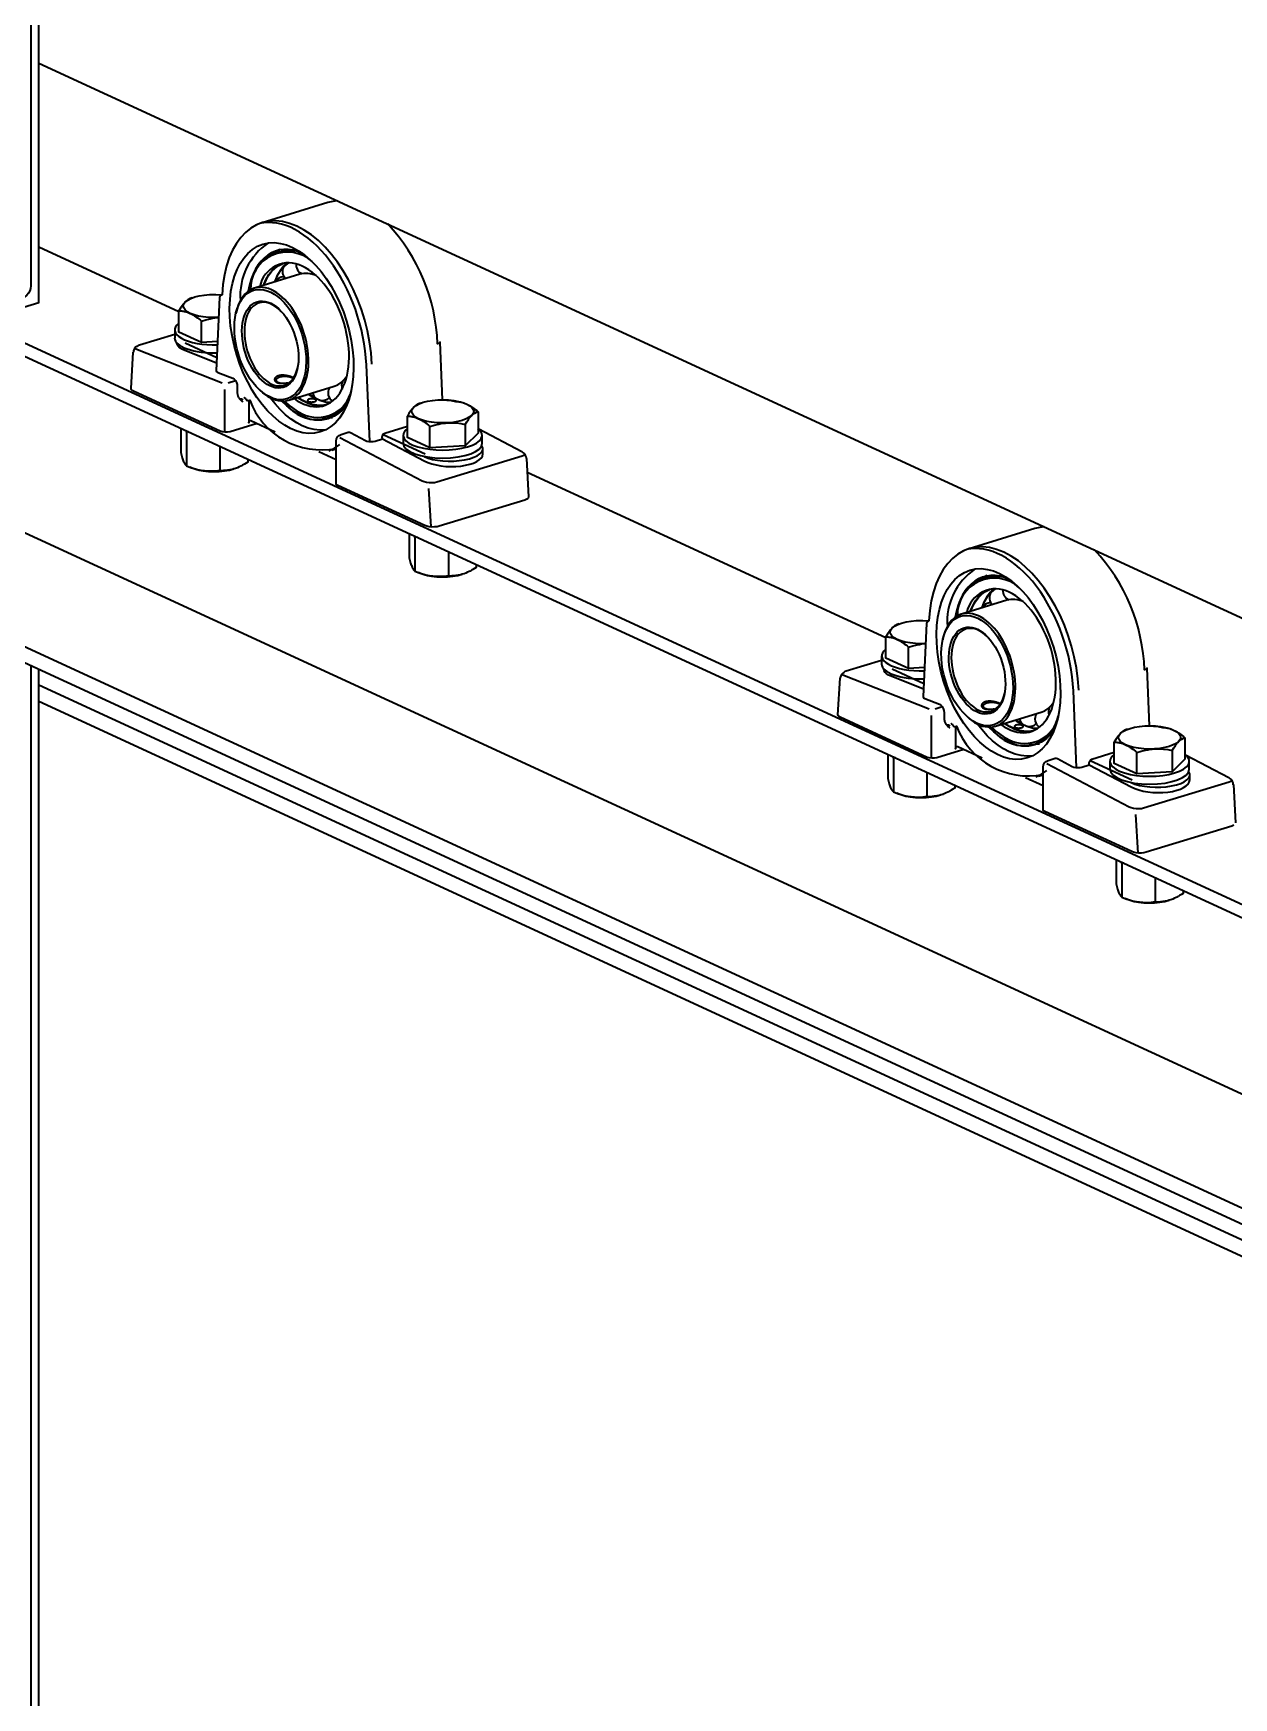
# Model space of a CAD drawing. Header units: millimetres. Extents: x -8400 to 8400, y -5940 to 5940.
# Drawn here: x 4965.5 to 5258.6, y 2470 to 2876.5 of the extents above; entities that cross this region are included whole.
import ezdxf

# ---------------------------------------------------------------- set-up
doc = ezdxf.new("R2010")
doc.units = ezdxf.units.MM
doc.layers.add('粗实线层', color=7, linetype='Continuous', lineweight=35)

msp = doc.modelspace()

# ---------------------------------------------------------------- linework, layer by layer
at = {"layer": '粗实线层', "linetype": 'Continuous', "lineweight": 35}
for points in [[(5429.862, 2583.777), (5429.862, 2585.675), (3411.605, 3516.682), (3427.906, 3521.663)], [(3411.605, 3516.682), (3411.605, 3514.785), (3411.713, 3514.052), (3412.025, 3513.466), (3412.506, 3513.091), (5429.848, 2582.505)], [(3415.693, 3444.608), (3413.26, 3443.409), (3412.732, 3443.055), (3412.27, 3442.552), (3411.911, 3441.941), (3411.683, 3441.27), (3411.605, 3440.592), (3411.605, 3438.695), (5429.862, 2507.687), (5429.862, 2509.585)], [(3412.133, 3442.351), (5430.389, 2511.343)], [(4964.906, 3190.088), (4964.906, 2814.844), (4964.839, 2814.218), (4964.644, 2813.594), (4964.333, 2813.014), (4963.927, 2812.518), (4963.455, 2812.14), (4962.948, 2811.906), (4951.854, 2808.516), (4951.854, 2806.177), (4966.864, 2810.763), (4966.864, 3189.184)], [(4451.743, 2990.615), (5424.763, 2541.767)], [(4966.859, 2869.255), (5426.971, 2657.009)], [(5037.479, 2835.157), (5021.425, 2830.252)], [(5039.862, 2835.58), (5038.653, 2835.439), (5037.481, 2835.157)], [(5001.069, 2808.496), (4966.853, 2824.28)], [(5025.763, 2823.678), (5023.761, 2822.561)], [(5030.633, 2817.668), (5019.528, 2814.275)], [(5021.715, 2814.943), (5022.302, 2816.335), (5023.011, 2817.564), (5023.833, 2818.617), (5024.759, 2819.479), (5025.776, 2820.141)], [(5021.815, 2814.973), (5022.353, 2816.237), (5022.993, 2817.365), (5023.727, 2818.347), (5024.55, 2819.172), (5025.452, 2819.831), (5026.423, 2820.319)], [(5027.81, 2820.463), (5026.781, 2819.612), (5025.866, 2818.535), (5025.081, 2817.25), (5024.436, 2815.774)], [(5026.653, 2819.648), (5025.774, 2818.485), (5025.032, 2817.18), (5024.494, 2815.932)], [(5034.596, 2817.342), (5033.568, 2817.694), (5032.556, 2817.866), (5031.573, 2817.857), (5030.632, 2817.668)], [(5003.832, 2811.711), (5003.434, 2811.525), (5003.24, 2811.405), (5003.044, 2811.265), (5002.847, 2811.103), (5002.648, 2810.919), (5002.598, 2810.869), (5002.549, 2810.818), (5002.524, 2810.792), (5002.499, 2810.766), (5002.474, 2810.739), (5002.45, 2810.712), (5002.351, 2810.601), (5002.252, 2810.485), (5002.056, 2810.238), (5001.861, 2809.974), (5001.474, 2809.394), (5001.091, 2808.758)], [(5010.928, 2807.099), (5009.611, 2807.063), (5008.298, 2807.114), (5007.028, 2807.25), (5005.841, 2807.466), (5004.771, 2807.756), (5003.851, 2808.112), (5003.111, 2808.522), (5002.571, 2808.974), (5002.248, 2809.455), (5002.153, 2809.949), (5002.287, 2810.442), (5002.648, 2810.919), (5003.224, 2811.365), (5003.997, 2811.766), (5004.944, 2812.111), (5006.037, 2812.39), (5007.242, 2812.592), (5008.522, 2812.713), (5010.079, 2812.746), (5011.622, 2812.659)], [(5004.328, 2811.901), (5003.831, 2811.711)], [(5010.999, 2812.093), (5010.215, 2794.066), (5010.309, 2793.869), (5010.596, 2793.7), (5014.215, 2792.27), (5014.554, 2792.055), (5014.863, 2791.699), (5015.11, 2791.238), (5015.27, 2790.721), (5015.324, 2790.2), (5015.324, 2788.815), (5015.327, 2788.714), (5015.333, 2788.616), (5015.342, 2788.52), (5015.356, 2788.425), (5015.372, 2788.332), (5015.393, 2788.242), (5015.404, 2788.197), (5015.416, 2788.152), (5015.429, 2788.108), (5015.443, 2788.065), (5015.505, 2787.897), (5015.576, 2787.738), (5015.658, 2787.589), (5015.746, 2787.447), (5015.794, 2787.379), (5015.842, 2787.312), (5015.893, 2787.247), (5015.945, 2787.184), (5016.052, 2787.062), (5016.163, 2786.946), (5016.277, 2786.833), (5016.394, 2786.724), (5016.452, 2786.671), (5016.511, 2786.618), (5016.541, 2786.591), (5016.57, 2786.564), (5016.585, 2786.551), (5016.6, 2786.538), (5016.615, 2786.525), (5016.63, 2786.512)], [(5011.62, 2812.606), (5011.169, 2812.384), (5010.999, 2812.093)], [(5025.825, 2808.858), (5024.78, 2809.721), (5023.708, 2810.344)], [(5006.611, 2800.99), (5001.091, 2803.536), (5001.091, 2808.758), (5001.43, 2808.738), (5001.771, 2808.704), (5001.857, 2808.693), (5001.943, 2808.681), (5002.03, 2808.668), (5002.115, 2808.654), (5002.288, 2808.622), (5002.461, 2808.585), (5002.807, 2808.498), (5003.154, 2808.391), (5003.502, 2808.262), (5003.851, 2808.112), (5004.202, 2807.939), (5004.553, 2807.744), (5004.598, 2807.718), (5004.642, 2807.692), (5004.686, 2807.666), (5004.73, 2807.639), (5004.817, 2807.584), (5004.904, 2807.529), (5005.079, 2807.414), (5005.252, 2807.295), (5005.596, 2807.045), (5005.937, 2806.781), (5006.275, 2806.502), (5006.611, 2806.212)], [(5010.526, 2801.226), (5006.611, 2800.99), (5006.611, 2806.212), (5007.674, 2806.536), (5008.747, 2806.799), (5009.288, 2806.904), (5009.831, 2806.99), (5010.781, 2807.09)], [(5015.04, 2808.305), (5014.969, 2807.978)], [(5000.048, 2802.985), (4991.428, 2800.352), (4991.095, 2800.231), (4990.79, 2800.059), (4990.495, 2799.819), (4990.242, 2799.523), (4990.079, 2799.245), (4989.981, 2798.942), (4989.964, 2798.801), (4989.964, 2798.657)], [(5000.048, 2804.057), (5000.048, 2802.108)], [(5010.298, 2795.979), (5002.393, 2799.103), (5001.759, 2799.395), (5001.253, 2799.716), (5000.884, 2800.062), (5000.661, 2800.426), (5000.585, 2800.8), (5000.585, 2800.914)], [(5010.354, 2797.276), (5002.629, 2800.84)], [(5020.165, 2781.229), (5013.562, 2779.212), (5012.982, 2779.097), (5012.328, 2779.074), (5011.701, 2779.146), (5011.195, 2779.303), (4989.956, 2789.101), (4989.637, 2789.29), (4989.443, 2789.501), (4989.387, 2789.724), (4989.932, 2798.62)], [(4990.3, 2799.602), (4990.597, 2799.455), (5011.647, 2791.136)], [(5028.984, 2792.416), (5028.93, 2792.442), (5028.849, 2792.478), (5028.764, 2792.514), (5028.675, 2792.549), (5028.581, 2792.585), (5028.532, 2792.602), (5028.482, 2792.619), (5028.432, 2792.637), (5028.381, 2792.654), (5028.277, 2792.687), (5028.169, 2792.719), (5028.06, 2792.75), (5027.946, 2792.781), (5027.918, 2792.788), (5027.889, 2792.795), (5027.859, 2792.802), (5027.83, 2792.81), (5027.771, 2792.824), (5027.712, 2792.837), (5027.594, 2792.862), (5027.474, 2792.886), (5027.353, 2792.908), (5027.23, 2792.928), (5027.169, 2792.937), (5027.107, 2792.945), (5027.045, 2792.953), (5026.983, 2792.961), (5026.859, 2792.973), (5026.736, 2792.983), (5026.614, 2792.99), (5026.493, 2792.995), (5026.372, 2792.996), (5026.252, 2792.995), (5026.192, 2792.993), (5026.133, 2792.99), (5026.075, 2792.986), (5026.018, 2792.982), (5025.904, 2792.97), (5025.793, 2792.956), (5025.685, 2792.938), (5025.58, 2792.917), (5025.529, 2792.905), (5025.478, 2792.892), (5025.453, 2792.886), (5025.428, 2792.879), (5025.403, 2792.871), (5025.379, 2792.864), (5025.284, 2792.833), (5025.194, 2792.799), (5025.108, 2792.762), (5025.027, 2792.722), (5024.95, 2792.68), (5024.878, 2792.634), (5024.811, 2792.586), (5024.749, 2792.536), (5024.694, 2792.485), (5024.643, 2792.431), (5024.598, 2792.376), (5024.559, 2792.319), (5024.55, 2792.305), (5024.541, 2792.29), (5024.533, 2792.276), (5024.525, 2792.261), (5024.51, 2792.231), (5024.497, 2792.202), (5024.476, 2792.143), (5024.46, 2792.083), (5024.45, 2792.023), (5024.447, 2791.963), (5024.447, 2791.933), (5024.449, 2791.903), (5024.453, 2791.873), (5024.458, 2791.843), (5024.472, 2791.785), (5024.493, 2791.727), (5024.519, 2791.671), (5024.551, 2791.616), (5024.589, 2791.562), (5024.633, 2791.51), (5024.657, 2791.485), (5024.683, 2791.46), (5024.71, 2791.436), (5024.739, 2791.412), (5024.799, 2791.367), (5024.866, 2791.324), (5024.937, 2791.283), (5025.013, 2791.246), (5025.094, 2791.211), (5025.18, 2791.179), (5025.269, 2791.15), (5025.363, 2791.124), (5025.46, 2791.101), (5025.561, 2791.081), (5025.587, 2791.077), (5025.614, 2791.073), (5025.64, 2791.069), (5025.666, 2791.065), (5025.72, 2791.057), (5025.774, 2791.051), (5025.885, 2791.04), (5025.998, 2791.032), (5026.112, 2791.027), (5026.229, 2791.025), (5026.289, 2791.025), (5026.348, 2791.026), (5026.409, 2791.027), (5026.47, 2791.029), (5026.591, 2791.034), (5026.714, 2791.043), (5026.836, 2791.053), (5026.959, 2791.065), (5027.082, 2791.08), (5027.206, 2791.096), (5027.237, 2791.101), (5027.268, 2791.105), (5027.299, 2791.11), (5027.329, 2791.115), (5027.391, 2791.124), (5027.452, 2791.134), (5027.641, 2791.168)], [(5038.992, 2790.308), (5039.878, 2790.676), (5040.698, 2791.218), (5041.44, 2791.927), (5042.096, 2792.793)], [(5047.665, 2776.813), (5046.88, 2795.567)], [(5012.257, 2779.077), (5012.257, 2789.527)], [(5013.106, 2791.154), (5014.868, 2791.692)], [(5020.587, 2789.588), (5020.829, 2789.358)], [(5024.971, 2792.176), (5024.663, 2791.916), (5024.502, 2791.728), (5024.447, 2791.532)], [(5028.95, 2792.194), (5028.822, 2792.281), (5028.668, 2792.362), (5028.185, 2792.527), (5027.594, 2792.631), (5026.947, 2792.665), (5026.303, 2792.626), (5025.718, 2792.517), (5025.245, 2792.348), (5024.925, 2792.135), (5024.788, 2791.895), (5024.844, 2791.651), (5025.091, 2791.424), (5025.504, 2791.234), (5026.049, 2791.099), (5026.675, 2791.03)], [(5027.888, 2786.916), (5038.992, 2790.308)], [(5015.903, 2787.235), (5016.287, 2787.222), (5016.685, 2786.982)], [(5018.131, 2786.866), (5018.131, 2781.388), (5018.202, 2781.745), (5018.396, 2781.94), (5018.662, 2781.923), (5024.606, 2779.181)], [(5036.882, 2779.664), (5035.511, 2779.594), (5034.101, 2779.738), (5032.664, 2780.095), (5031.213, 2780.662), (5029.839, 2781.388), (5028.476, 2782.291), (5027.136, 2783.364), (5025.83, 2784.598), (5024.568, 2785.983), (5023.361, 2787.508)], [(5036.347, 2785.543), (5035.134, 2785.523), (5033.885, 2785.721), (5032.615, 2786.134), (5031.339, 2786.757), (5030.074, 2787.583)], [(5036.982, 2785.757), (5035.904, 2785.618), (5034.789, 2785.662), (5033.646, 2785.886), (5032.488, 2786.289), (5031.327, 2786.867), (5030.176, 2787.614)], [(5032.797, 2788.414), (5034.156, 2787.551), (5035.525, 2786.924), (5036.885, 2786.543), (5038.214, 2786.413)], [(5032.929, 2788.255), (5033.909, 2787.68), (5035.746, 2786.811), (5037.615, 2786.264)], [(5060.096, 2786.176), (5059.599, 2785.986), (5059.202, 2785.799), (5059.007, 2785.68), (5058.811, 2785.54), (5058.614, 2785.378), (5058.416, 2785.193), (5058.366, 2785.144), (5058.317, 2785.093), (5058.292, 2785.067), (5058.267, 2785.041), (5058.242, 2785.014), (5058.218, 2784.987), (5058.119, 2784.876), (5058.02, 2784.76), (5057.824, 2784.513), (5057.629, 2784.249), (5057.242, 2783.669), (5056.859, 2783.033)], [(5064.289, 2786.988), (5064.839, 2787.01), (5065.386, 2787.011), (5065.929, 2786.991), (5066.47, 2786.951), (5067.543, 2786.817), (5068.606, 2786.622), (5068.944, 2786.602), (5069.286, 2786.568), (5069.372, 2786.557), (5069.458, 2786.545), (5069.544, 2786.532), (5069.631, 2786.517), (5069.802, 2786.485), (5069.976, 2786.449), (5070.321, 2786.362), (5070.668, 2786.254), (5071.016, 2786.126), (5071.366, 2785.976), (5071.717, 2785.803), (5072.068, 2785.608), (5072.112, 2785.582), (5072.156, 2785.556), (5072.2, 2785.529), (5072.244, 2785.503), (5072.332, 2785.448), (5072.419, 2785.393), (5072.593, 2785.278), (5072.766, 2785.159), (5073.11, 2784.909), (5073.451, 2784.645), (5073.79, 2784.366), (5074.125, 2784.076)], [(5070.913, 2786.166), (5070.889, 2786.176)], [(5036.063, 2782.443), (5038.6, 2782.644)], [(5050.761, 2777.467), (5050.744, 2777.864), (5050.815, 2778.289), (5051.041, 2778.653), (5051.364, 2778.859), (5056.859, 2780.538)], [(5062.379, 2775.264), (5056.859, 2777.81), (5056.859, 2783.033), (5057.197, 2783.013), (5057.539, 2782.979), (5057.625, 2782.968), (5057.711, 2782.956), (5057.797, 2782.942), (5057.883, 2782.928), (5058.056, 2782.896), (5058.228, 2782.86), (5058.574, 2782.773), (5058.922, 2782.665), (5059.27, 2782.537), (5059.619, 2782.387), (5059.969, 2782.214), (5060.321, 2782.019), (5060.365, 2781.993), (5060.409, 2781.967), (5060.453, 2781.94), (5060.497, 2781.914), (5060.585, 2781.859), (5060.672, 2781.804), (5060.846, 2781.689), (5061.019, 2781.57), (5061.363, 2781.32), (5061.705, 2781.056), (5062.043, 2780.777), (5062.379, 2780.486)], [(5071.012, 2781.008), (5071.395, 2781.646), (5071.782, 2782.225), (5071.977, 2782.49), (5072.173, 2782.736), (5072.371, 2782.962), (5072.569, 2783.169), (5072.618, 2783.217), (5072.668, 2783.264), (5072.693, 2783.287), (5072.718, 2783.309), (5072.742, 2783.332), (5072.767, 2783.353), (5072.866, 2783.437), (5072.965, 2783.516), (5073.161, 2783.656), (5073.356, 2783.775), (5073.743, 2783.958), (5074.125, 2784.076), (5074.125, 2778.853), (5071.012, 2775.786)], [(5001.554, 2780.074), (5001.554, 2774.112), (5001.725, 2773.453), (5001.897, 2772.852), (5001.984, 2772.577), (5002.071, 2772.32), (5002.159, 2772.082), (5002.248, 2771.865), (5002.27, 2771.814), (5002.292, 2771.764), (5002.304, 2771.74), (5002.315, 2771.716), (5002.326, 2771.692), (5002.337, 2771.669), (5002.381, 2771.58), (5002.425, 2771.496), (5002.512, 2771.345), (5002.6, 2771.214), (5002.772, 2771.01), (5002.942, 2770.871)], [(5002.942, 2779.132), (5002.854, 2779.48)], [(5003.471, 2779.2), (5002.942, 2779.132), (5002.942, 2770.871), (5003.949, 2770.467), (5004.964, 2770.124), (5005.476, 2769.978), (5005.99, 2769.852), (5006.508, 2769.745), (5007.028, 2769.66), (5008.298, 2769.524), (5009.611, 2769.474), (5010.928, 2769.509), (5012.208, 2769.631), (5013.412, 2769.833), (5014.505, 2770.111)], [(5040.365, 2777.826), (5060.487, 2767.214), (5060.968, 2767.017), (5061.549, 2766.874), (5062.189, 2766.794), (5062.847, 2766.783), (5063.476, 2766.842), (5064.035, 2766.967), (5084.919, 2773.347), (5085.289, 2773.488), (5085.576, 2773.66)], [(5050.953, 2778.548), (5061.215, 2773.814)], [(5055.816, 2778.332), (5055.816, 2776.382)], [(5085.916, 2772.601), (5085.926, 2772.694), (5085.927, 2772.786), (5085.869, 2773.101), (5085.738, 2773.4), (5085.589, 2773.64), (5085.413, 2773.856), (5085.211, 2774.04), (5084.988, 2774.196), (5084.921, 2774.236), (5084.852, 2774.274), (5074.291, 2779.843)], [(5075.169, 2776.382), (5075.169, 2778.332)], [(5011.114, 2775.664), (5011.114, 2769.702), (5010.109, 2769.586), (5009.095, 2769.533), (5008.583, 2769.534), (5008.068, 2769.554), (5007.809, 2769.572), (5007.549, 2769.596), (5007.484, 2769.603), (5007.419, 2769.61), (5007.354, 2769.617), (5007.289, 2769.625), (5007.158, 2769.642), (5007.028, 2769.66), (5005.583, 2769.936), (5004.328, 2770.322), (5003.789, 2770.528)], [(5017.896, 2772.536), (5017.896, 2771.774), (5017.48, 2771.511), (5017.06, 2771.259), (5016.955, 2771.198), (5016.849, 2771.138), (5016.743, 2771.079), (5016.637, 2771.022), (5016.425, 2770.909), (5016.213, 2770.801), (5015.788, 2770.599), (5015.362, 2770.416), (5014.934, 2770.253), (5014.505, 2770.111), (5014.074, 2769.99), (5013.642, 2769.891), (5013.588, 2769.88), (5013.534, 2769.87), (5013.48, 2769.859), (5013.426, 2769.849), (5013.318, 2769.831), (5013.211, 2769.813), (5012.997, 2769.782), (5012.784, 2769.756), (5012.361, 2769.718), (5011.942, 2769.697), (5011.526, 2769.692), (5011.114, 2769.702)], [(5039.498, 2772.311), (5035.21, 2774.289)], [(5037.731, 2774.55), (5039.115, 2775.204), (5040.415, 2776.073)], [(5038.39, 2774.727), (5039.498, 2775.066)], [(5075.284, 2773.775), (5075.284, 2775.052)], [(5015.121, 2770.322), (5015.154, 2770.334)], [(5173.692, 2728.866), (5086.119, 2769.263)], [(5062.691, 2755.936), (5062.145, 2765.336)], [(5057.321, 2754.349), (5057.321, 2748.387), (5057.492, 2747.728), (5057.665, 2747.127), (5057.752, 2746.852), (5057.839, 2746.594), (5057.927, 2746.357), (5058.016, 2746.139), (5058.038, 2746.089), (5058.06, 2746.039), (5058.071, 2746.015), (5058.082, 2745.991), (5058.093, 2745.967), (5058.104, 2745.944), (5058.149, 2745.854), (5058.193, 2745.771), (5058.28, 2745.62), (5058.367, 2745.489), (5058.539, 2745.285), (5058.71, 2745.146)], [(5058.71, 2753.406), (5058.622, 2753.755)], [(5059.238, 2753.475), (5058.71, 2753.406), (5058.71, 2745.146), (5059.716, 2744.742), (5060.732, 2744.399), (5061.244, 2744.253), (5061.758, 2744.126), (5062.276, 2744.02), (5062.796, 2743.934), (5064.065, 2743.799), (5065.379, 2743.748), (5066.695, 2743.784), (5067.975, 2743.905), (5069.18, 2744.108), (5070.272, 2744.386)], [(5210.094, 2755.531), (5194.04, 2750.626)], [(5212.476, 2755.954), (5211.267, 2755.813), (5210.094, 2755.531)], [(5066.881, 2749.939), (5066.881, 2743.977), (5065.877, 2743.861), (5064.862, 2743.808), (5064.35, 2743.809), (5063.835, 2743.829), (5063.576, 2743.847), (5063.317, 2743.871), (5063.252, 2743.878), (5063.187, 2743.885), (5063.121, 2743.892), (5063.056, 2743.9), (5062.926, 2743.916), (5062.796, 2743.934), (5061.351, 2744.211), (5060.096, 2744.597), (5059.557, 2744.802)], [(5073.663, 2746.81), (5073.663, 2746.049), (5073.248, 2745.785), (5072.828, 2745.534), (5072.722, 2745.473), (5072.616, 2745.413), (5072.511, 2745.354), (5072.405, 2745.297), (5072.193, 2745.184), (5071.981, 2745.076), (5071.556, 2744.874), (5071.129, 2744.691), (5070.701, 2744.528), (5070.272, 2744.386), (5069.841, 2744.265), (5069.41, 2744.166), (5069.356, 2744.155), (5069.302, 2744.144), (5069.248, 2744.134), (5069.194, 2744.124), (5069.086, 2744.105), (5068.978, 2744.088), (5068.765, 2744.057), (5068.551, 2744.031), (5068.129, 2743.993), (5067.71, 2743.972), (5067.294, 2743.967), (5066.881, 2743.977)], [(5070.889, 2744.597), (5070.922, 2744.609)], [(5198.377, 2744.052), (5196.375, 2742.935)], [(5194.329, 2735.317), (5194.916, 2736.709), (5195.625, 2737.939), (5196.448, 2738.991), (5197.373, 2739.854), (5198.389, 2740.515)], [(5194.429, 2735.347), (5194.967, 2736.611), (5195.607, 2737.739), (5196.342, 2738.721), (5197.164, 2739.546), (5198.065, 2740.206), (5199.037, 2740.693)], [(5200.424, 2740.837), (5199.395, 2739.986), (5198.481, 2738.91), (5197.695, 2737.624), (5197.05, 2736.148)], [(5199.267, 2740.022), (5198.389, 2738.859), (5197.647, 2737.555), (5197.108, 2736.306)], [(5203.247, 2738.042), (5192.143, 2734.649)], [(5207.21, 2737.716), (5206.182, 2738.068), (5205.169, 2738.241), (5204.187, 2738.232), (5203.246, 2738.042)], [(5176.942, 2732.275), (5176.446, 2732.086), (5176.049, 2731.899), (5175.854, 2731.779), (5175.658, 2731.639), (5175.461, 2731.477), (5175.262, 2731.293), (5175.213, 2731.243), (5175.163, 2731.192), (5175.138, 2731.166), (5175.113, 2731.14), (5175.089, 2731.113), (5175.064, 2731.086), (5174.965, 2730.975), (5174.866, 2730.859), (5174.67, 2730.613), (5174.475, 2730.348), (5174.088, 2729.769), (5173.706, 2729.132)], [(5183.542, 2727.474), (5182.225, 2727.438), (5180.912, 2727.488), (5179.642, 2727.624), (5178.454, 2727.84), (5177.385, 2728.13), (5176.465, 2728.486), (5175.724, 2728.896), (5175.185, 2729.349), (5174.862, 2729.829), (5174.767, 2730.323), (5174.902, 2730.816), (5175.262, 2731.293), (5175.838, 2731.739), (5176.612, 2732.14), (5177.559, 2732.486), (5178.651, 2732.764), (5179.856, 2732.966), (5181.136, 2733.087), (5182.694, 2733.121), (5184.236, 2733.033)], [(5184.234, 2732.981), (5183.782, 2732.758), (5183.613, 2732.467), (5182.829, 2714.441), (5182.922, 2714.244), (5183.21, 2714.075), (5186.828, 2712.645), (5187.168, 2712.43), (5187.477, 2712.073), (5187.725, 2711.613), (5187.884, 2711.095), (5187.939, 2710.574), (5187.939, 2709.189), (5187.94, 2709.088), (5187.947, 2708.99), (5187.956, 2708.894), (5187.969, 2708.799), (5187.987, 2708.707), (5188.007, 2708.616), (5188.018, 2708.571), (5188.03, 2708.527), (5188.043, 2708.483), (5188.057, 2708.439), (5188.119, 2708.271), (5188.191, 2708.113), (5188.272, 2707.963), (5188.361, 2707.821), (5188.407, 2707.753), (5188.456, 2707.687), (5188.507, 2707.622), (5188.559, 2707.558), (5188.666, 2707.437), (5188.777, 2707.32), (5188.891, 2707.208), (5189.007, 2707.099), (5189.066, 2707.045), (5189.125, 2706.992), (5189.155, 2706.965), (5189.184, 2706.939), (5189.199, 2706.926), (5189.214, 2706.913), (5189.229, 2706.899), (5189.244, 2706.886)], [(5179.225, 2721.364), (5173.706, 2723.91), (5173.706, 2729.132), (5174.044, 2729.113), (5174.385, 2729.078), (5174.472, 2729.067), (5174.557, 2729.055), (5174.644, 2729.042), (5174.73, 2729.028), (5174.902, 2728.996), (5175.075, 2728.959), (5175.421, 2728.872), (5175.768, 2728.765), (5176.116, 2728.636), (5176.465, 2728.486), (5176.816, 2728.314), (5177.168, 2728.119), (5177.212, 2728.093), (5177.256, 2728.066), (5177.299, 2728.04), (5177.343, 2728.013), (5177.431, 2727.959), (5177.518, 2727.903), (5177.692, 2727.788), (5177.866, 2727.67), (5178.21, 2727.42), (5178.551, 2727.155), (5178.889, 2726.877), (5179.225, 2726.586)], [(5187.654, 2728.679), (5187.583, 2728.353)], [(5198.439, 2729.232), (5197.395, 2730.095), (5196.322, 2730.718)], [(5172.662, 2724.432), (5172.662, 2722.482)], [(5183.141, 2721.601), (5179.225, 2721.364), (5179.225, 2726.586), (5180.288, 2726.91), (5181.361, 2727.173), (5181.902, 2727.278), (5182.445, 2727.364), (5183.395, 2727.464)], [(4964.906, 2722.164), (4964.906, 2346.919), (4964.839, 2346.293), (4964.644, 2345.669), (4964.333, 2345.09), (4963.927, 2344.594), (4963.455, 2344.216), (4962.948, 2343.981), (4951.854, 2340.592), (4951.854, 2338.252), (4966.864, 2342.838), (4966.864, 2721.26)], [(5172.663, 2723.36), (5164.042, 2720.726), (5163.709, 2720.605), (5163.405, 2720.433), (5163.109, 2720.193), (5162.856, 2719.898), (5162.693, 2719.619), (5162.595, 2719.316), (5162.578, 2719.176), (5162.578, 2719.032)], [(5162.914, 2719.976), (5163.211, 2719.829), (5184.261, 2711.51)], [(5173.199, 2721.289), (5173.199, 2721.174)], [(5182.912, 2716.353), (5175.007, 2719.477), (5174.373, 2719.769), (5173.867, 2720.091), (5173.498, 2720.437), (5173.274, 2720.8), (5173.199, 2721.174)], [(5182.969, 2717.65), (5175.242, 2721.214)], [(5423.08, 2506.833), (4966.855, 2717.285)], [(5192.779, 2701.604), (5186.177, 2699.586), (5185.596, 2699.471), (5184.942, 2699.448), (5184.315, 2699.52), (5183.809, 2699.677), (5162.571, 2709.475), (5162.251, 2709.664), (5162.057, 2709.876), (5162.001, 2710.099), (5162.546, 2718.994)], [(5220.279, 2697.187), (5219.495, 2715.942)], [(5429.856, 2499.703), (4966.859, 2713.28)], [(5185.72, 2711.528), (5187.482, 2712.067)], [(5201.598, 2712.79), (5201.543, 2712.816), (5201.463, 2712.852), (5201.378, 2712.888), (5201.289, 2712.923), (5201.195, 2712.959), (5201.146, 2712.977), (5201.096, 2712.994), (5201.046, 2713.011), (5200.995, 2713.028), (5200.891, 2713.061), (5200.784, 2713.093), (5200.674, 2713.125), (5200.561, 2713.155), (5200.532, 2713.162), (5200.503, 2713.169), (5200.474, 2713.177), (5200.444, 2713.184), (5200.386, 2713.198), (5200.327, 2713.211), (5200.208, 2713.237), (5200.088, 2713.26), (5199.967, 2713.282), (5199.845, 2713.302), (5199.783, 2713.311), (5199.721, 2713.32), (5199.659, 2713.327), (5199.597, 2713.335), (5199.473, 2713.348), (5199.351, 2713.358), (5199.228, 2713.365), (5199.107, 2713.369), (5198.986, 2713.371), (5198.866, 2713.369), (5198.807, 2713.367), (5198.747, 2713.364), (5198.689, 2713.36), (5198.631, 2713.356), (5198.518, 2713.345), (5198.407, 2713.33), (5198.299, 2713.312), (5198.194, 2713.291), (5198.143, 2713.279), (5198.092, 2713.267), (5198.067, 2713.26), (5198.042, 2713.253), (5198.017, 2713.246), (5197.993, 2713.238), (5197.898, 2713.207), (5197.808, 2713.173), (5197.722, 2713.137), (5197.641, 2713.097), (5197.564, 2713.054), (5197.492, 2713.009), (5197.425, 2712.96), (5197.363, 2712.911), (5197.307, 2712.859), (5197.257, 2712.805), (5197.212, 2712.75), (5197.173, 2712.694), (5197.164, 2712.679), (5197.155, 2712.664), (5197.147, 2712.65), (5197.139, 2712.635), (5197.124, 2712.606), (5197.112, 2712.576), (5197.09, 2712.517), (5197.074, 2712.457), (5197.065, 2712.398), (5197.061, 2712.337), (5197.061, 2712.307), (5197.063, 2712.278), (5197.066, 2712.247), (5197.071, 2712.218), (5197.086, 2712.159), (5197.106, 2712.101), (5197.133, 2712.045), (5197.165, 2711.99), (5197.203, 2711.937), (5197.247, 2711.885), (5197.271, 2711.859), (5197.297, 2711.835), (5197.324, 2711.81), (5197.353, 2711.787), (5197.413, 2711.741), (5197.479, 2711.698), (5197.551, 2711.658), (5197.627, 2711.62), (5197.709, 2711.585), (5197.794, 2711.553), (5197.883, 2711.524), (5197.976, 2711.499), (5198.074, 2711.476), (5198.175, 2711.456), (5198.201, 2711.451), (5198.227, 2711.447), (5198.254, 2711.443), (5198.28, 2711.439), (5198.334, 2711.432), (5198.389, 2711.425), (5198.499, 2711.415), (5198.611, 2711.407), (5198.726, 2711.402), (5198.843, 2711.4), (5198.903, 2711.4), (5198.963, 2711.4), (5199.023, 2711.401), (5199.084, 2711.403), (5199.206, 2711.409), (5199.328, 2711.417), (5199.45, 2711.427), (5199.573, 2711.44), (5199.696, 2711.454), (5199.82, 2711.471), (5199.851, 2711.475), (5199.882, 2711.479), (5199.913, 2711.484), (5199.944, 2711.489), (5200.005, 2711.499), (5200.066, 2711.509), (5200.255, 2711.543)], [(5197.585, 2712.551), (5197.277, 2712.29), (5197.115, 2712.102), (5197.061, 2711.906)], [(5201.563, 2712.569), (5201.436, 2712.656), (5201.282, 2712.737), (5200.799, 2712.901), (5200.208, 2713.006), (5199.562, 2713.039), (5198.917, 2713), (5198.332, 2712.891), (5197.859, 2712.723), (5197.539, 2712.509), (5197.402, 2712.269), (5197.458, 2712.025), (5197.705, 2711.798), (5198.118, 2711.609), (5198.663, 2711.474), (5199.289, 2711.405)], [(5211.606, 2710.682), (5212.492, 2711.051), (5213.311, 2711.593), (5214.054, 2712.301), (5214.71, 2713.168)], [(5184.872, 2699.451), (5184.872, 2709.901)], [(5188.517, 2707.609), (5188.901, 2707.596), (5189.299, 2707.357)], [(5193.201, 2709.963), (5193.443, 2709.732)], [(5209.496, 2700.039), (5208.125, 2699.969), (5206.714, 2700.112), (5205.277, 2700.47), (5203.827, 2701.036), (5202.453, 2701.762), (5201.09, 2702.665), (5199.75, 2703.738), (5198.444, 2704.972), (5197.182, 2706.358), (5195.975, 2707.882)], [(5200.502, 2707.29), (5211.606, 2710.683)], [(5208.961, 2705.917), (5207.748, 2705.898), (5206.499, 2706.096), (5205.228, 2706.508), (5203.953, 2707.132), (5202.689, 2707.958)], [(5209.596, 2706.131), (5208.518, 2705.993), (5207.402, 2706.036), (5206.26, 2706.26), (5205.102, 2706.663), (5203.942, 2707.242), (5202.79, 2707.988)], [(5205.41, 2708.789), (5206.77, 2707.926), (5208.14, 2707.299), (5209.499, 2706.918), (5210.828, 2706.787)], [(5205.543, 2708.63), (5206.522, 2708.055), (5208.36, 2707.185), (5210.229, 2706.638)], [(5236.904, 2707.362), (5237.454, 2707.385), (5238, 2707.385), (5238.543, 2707.365), (5239.084, 2707.325), (5240.157, 2707.192), (5241.22, 2706.996), (5241.558, 2706.977), (5241.9, 2706.942), (5241.986, 2706.931), (5242.072, 2706.919), (5242.158, 2706.906), (5242.244, 2706.892), (5242.417, 2706.86), (5242.59, 2706.824), (5242.936, 2706.736), (5243.282, 2706.629), (5243.631, 2706.5), (5243.98, 2706.35), (5244.33, 2706.177), (5244.682, 2705.983), (5244.726, 2705.957), (5244.77, 2705.931), (5244.814, 2705.904), (5244.858, 2705.877), (5244.945, 2705.822), (5245.033, 2705.767), (5245.207, 2705.652), (5245.381, 2705.534), (5245.725, 2705.284), (5246.066, 2705.019), (5246.404, 2704.741), (5246.74, 2704.45)], [(5190.745, 2707.24), (5190.745, 2701.762), (5190.816, 2702.119), (5191.01, 2702.315), (5191.276, 2702.297), (5197.219, 2699.555)], [(5232.213, 2706.36), (5231.817, 2706.174), (5231.621, 2706.054), (5231.425, 2705.914), (5231.228, 2705.752), (5231.03, 2705.568), (5230.98, 2705.518), (5230.931, 2705.467), (5230.906, 2705.441), (5230.881, 2705.415), (5230.856, 2705.388), (5230.831, 2705.361), (5230.732, 2705.25), (5230.634, 2705.134), (5230.437, 2704.887), (5230.243, 2704.623), (5229.856, 2704.044), (5229.473, 2703.407)], [(5234.993, 2695.639), (5229.473, 2698.185), (5229.473, 2703.407), (5229.811, 2703.388), (5230.153, 2703.353), (5230.239, 2703.342), (5230.325, 2703.33), (5230.411, 2703.317), (5230.498, 2703.303), (5230.67, 2703.271), (5230.843, 2703.234), (5231.188, 2703.147), (5231.536, 2703.04), (5231.883, 2702.911), (5232.233, 2702.761), (5232.584, 2702.588), (5232.935, 2702.394), (5232.979, 2702.368), (5233.023, 2702.341), (5233.067, 2702.315), (5233.111, 2702.288), (5233.199, 2702.234), (5233.286, 2702.178), (5233.46, 2702.063), (5233.633, 2701.944), (5233.978, 2701.695), (5234.318, 2701.43), (5234.657, 2701.152), (5234.993, 2700.861)], [(5232.71, 2706.55), (5232.213, 2706.36)], [(5243.527, 2706.541), (5243.503, 2706.55)], [(5243.626, 2701.382), (5244.009, 2702.02), (5244.397, 2702.599), (5244.591, 2702.864), (5244.787, 2703.11), (5244.984, 2703.337), (5245.182, 2703.543), (5245.233, 2703.591), (5245.282, 2703.638), (5245.307, 2703.661), (5245.332, 2703.684), (5245.357, 2703.706), (5245.381, 2703.728), (5245.48, 2703.812), (5245.579, 2703.89), (5245.775, 2704.03), (5245.97, 2704.15), (5246.357, 2704.332), (5246.74, 2704.45), (5246.74, 2699.228), (5243.626, 2696.16)], [(5174.168, 2700.449), (5174.168, 2694.486), (5174.339, 2693.827), (5174.511, 2693.226), (5174.598, 2692.951), (5174.686, 2692.694), (5174.774, 2692.456), (5174.862, 2692.239), (5174.884, 2692.188), (5174.906, 2692.139), (5174.917, 2692.114), (5174.929, 2692.09), (5174.94, 2692.067), (5174.951, 2692.043), (5174.995, 2691.954), (5175.039, 2691.87), (5175.126, 2691.719), (5175.213, 2691.589), (5175.386, 2691.384), (5175.557, 2691.246)], [(5175.557, 2699.506), (5175.468, 2699.855)], [(5176.085, 2699.574), (5175.557, 2699.506), (5175.557, 2691.246), (5176.563, 2690.841), (5177.578, 2690.498), (5178.09, 2690.353), (5178.605, 2690.226), (5179.122, 2690.119), (5179.642, 2690.034), (5180.912, 2689.899), (5182.225, 2689.848), (5183.542, 2689.884), (5184.821, 2690.005), (5186.026, 2690.208), (5187.119, 2690.486)], [(5208.677, 2702.817), (5211.214, 2703.018)], [(5223.375, 2697.841), (5223.358, 2698.239), (5223.429, 2698.663), (5223.656, 2699.027), (5223.977, 2699.233), (5229.473, 2700.913)], [(5258.53, 2692.975), (5258.539, 2693.069), (5258.541, 2693.161), (5258.483, 2693.476), (5258.352, 2693.775), (5258.203, 2694.015), (5258.027, 2694.23), (5257.825, 2694.414), (5257.602, 2694.571), (5257.535, 2694.611), (5257.466, 2694.648), (5246.906, 2700.218)], [(5183.728, 2696.038), (5183.728, 2690.076), (5182.723, 2689.961), (5181.709, 2689.908), (5181.197, 2689.908), (5180.682, 2689.929), (5180.423, 2689.947), (5180.163, 2689.97), (5180.098, 2689.977), (5180.033, 2689.984), (5179.968, 2689.992), (5179.903, 2690), (5179.772, 2690.016), (5179.642, 2690.034), (5178.197, 2690.31), (5176.942, 2690.696), (5176.403, 2690.902)], [(5210.344, 2694.925), (5211.729, 2695.579), (5213.029, 2696.448)], [(5211.004, 2695.102), (5212.112, 2695.44)], [(5212.98, 2698.2), (5233.101, 2687.588), (5233.583, 2687.391), (5234.163, 2687.248), (5234.803, 2687.168), (5235.46, 2687.158), (5236.09, 2687.217), (5236.65, 2687.341), (5257.533, 2693.722), (5257.904, 2693.863), (5258.19, 2694.034)], [(5223.568, 2698.922), (5233.829, 2694.189)], [(5228.43, 2698.706), (5228.43, 2696.757)], [(5247.783, 2696.757), (5247.783, 2698.706)], [(5247.899, 2694.149), (5247.899, 2695.426)], [(5190.51, 2692.91), (5190.51, 2692.149), (5190.094, 2691.885), (5189.674, 2691.633), (5189.569, 2691.572), (5189.463, 2691.513), (5189.358, 2691.454), (5189.251, 2691.396), (5189.04, 2691.284), (5188.828, 2691.176), (5188.402, 2690.973), (5187.976, 2690.79), (5187.548, 2690.627), (5187.119, 2690.486), (5186.688, 2690.365), (5186.256, 2690.265), (5186.202, 2690.255), (5186.148, 2690.244), (5186.094, 2690.234), (5186.04, 2690.224), (5185.932, 2690.205), (5185.825, 2690.188), (5185.611, 2690.156), (5185.398, 2690.13), (5184.975, 2690.092), (5184.556, 2690.071), (5184.14, 2690.067), (5183.728, 2690.076)], [(5212.112, 2692.685), (5207.824, 2694.663)], [(5258.552, 2693.041), (5259.097, 2683.646)], [(5187.735, 2690.696), (5187.768, 2690.709)], [(5235.305, 2676.31), (5234.76, 2685.71)], [(5229.935, 2674.723), (5229.935, 2668.761), (5230.106, 2668.102), (5230.279, 2667.501), (5230.366, 2667.226), (5230.454, 2666.969), (5230.542, 2666.731), (5230.629, 2666.514), (5230.652, 2666.463), (5230.674, 2666.413), (5230.685, 2666.389), (5230.696, 2666.365), (5230.707, 2666.342), (5230.718, 2666.318), (5230.762, 2666.229), (5230.806, 2666.145), (5230.894, 2665.994), (5230.981, 2665.863), (5231.154, 2665.659), (5231.324, 2665.52)], [(5231.324, 2673.781), (5231.236, 2674.13)], [(5231.852, 2673.849), (5231.324, 2673.781), (5231.324, 2665.52), (5232.331, 2665.116), (5233.346, 2664.773), (5233.858, 2664.627), (5234.372, 2664.501), (5234.889, 2664.394), (5235.41, 2664.309), (5236.679, 2664.173), (5237.993, 2664.123), (5239.309, 2664.159), (5240.589, 2664.28), (5241.794, 2664.482), (5242.887, 2664.76)], [(5239.496, 2670.313), (5239.496, 2664.351), (5238.491, 2664.236), (5237.476, 2664.182), (5236.964, 2664.183), (5236.449, 2664.204), (5236.191, 2664.222), (5235.931, 2664.245), (5235.866, 2664.252), (5235.8, 2664.259), (5235.735, 2664.267), (5235.67, 2664.274), (5235.54, 2664.291), (5235.41, 2664.309), (5233.965, 2664.585), (5232.71, 2664.971), (5232.171, 2665.177)], [(5246.277, 2667.185), (5246.277, 2666.423), (5245.862, 2666.16), (5245.442, 2665.908), (5245.336, 2665.847), (5245.23, 2665.787), (5245.125, 2665.729), (5245.019, 2665.671), (5244.807, 2665.558), (5244.595, 2665.451), (5244.17, 2665.248), (5243.743, 2665.065), (5243.316, 2664.902), (5242.887, 2664.76), (5242.456, 2664.64), (5242.023, 2664.54), (5241.969, 2664.529), (5241.915, 2664.519), (5241.862, 2664.509), (5241.807, 2664.498), (5241.7, 2664.48), (5241.593, 2664.462), (5241.378, 2664.431), (5241.166, 2664.405), (5240.743, 2664.367), (5240.324, 2664.347), (5239.908, 2664.342), (5239.496, 2664.351)], [(5243.503, 2664.971), (5243.536, 2664.984)]]:
    msp.add_lwpolyline(points, dxfattribs=at)
for points in [[(5065.46, 2787.008), (5064.871, 2801.101), (5064.713, 2800.852), (5064.25, 2800.639, 0.1802581), (5052.061, 2829.952)], [(5027.247, 2820.261, 0.4142177), (5026.951, 2816.704, 0.0164629), (5027.065, 2816.578)], [(5026.836, 2786.716), (5028.264, 2785.448), (5029.729, 2784.403), (5031.213, 2783.595, 0.4970826), (5043.192, 2789.434)], [(5016.979, 2787.616), (5016.993, 2787.61), (5017.049, 2787.578), (5017.139, 2787.51), (5017.255, 2787.402), (5017.382, 2787.256), (5017.485, 2787.117), (5017.595, 2786.949), (5017.865, 2786.84), (5018.362, 2786.924, 0.3684379), (5039.498, 2775.139)], [(5042.338, 2786.415, -0.4183596), (5031.213, 2783.002), (5029.937, 2783.679), (5028.672, 2784.527), (5027.431, 2785.538), (5026.222, 2786.703)], [(5035.593, 2786.9, 0.126129), (5036.845, 2786.957, 0.1105271), (5037.804, 2787.502)], [(5085.938, 2772.667), (5086.483, 2763.272), (5086.385, 2762.988), (5086.066, 2762.728), (5085.555, 2762.517), (5064.672, 2756.136), (5064.111, 2756.006), (5063.478, 2755.936), (5062.819, 2755.929), (5062.176, 2755.987), (5061.595, 2756.105), (5061.114, 2756.276), (5039.876, 2766.073), (5039.595, 2766.26), (5039.498, 2766.472), (5039.498, 2776.922, -0.3297945), (5040.689, 2778.531), (5042.451, 2779.069), (5042.713, 2779.089), (5042.991, 2778.996), (5046.609, 2777.087), (5047.003, 2776.933), (5047.486, 2776.833), (5048.011, 2776.797), (5048.526, 2776.828), (5048.982, 2776.924), (5050.761, 2777.467), (5060.979, 2772.078)], [(5238.074, 2707.382), (5237.485, 2721.476), (5237.327, 2721.227), (5236.864, 2721.014, 0.1802734), (5224.676, 2750.326)], [(5199.862, 2740.635, 0.4142177), (5199.565, 2737.078, 0.0170537), (5199.679, 2736.952)], [(5189.593, 2707.99), (5189.607, 2707.985), (5189.663, 2707.952), (5189.753, 2707.884), (5189.868, 2707.776), (5189.996, 2707.631), (5190.099, 2707.491), (5190.209, 2707.323), (5190.478, 2707.214), (5190.975, 2707.298, 0.3684355), (5212.111, 2695.514)], [(5199.45, 2707.09), (5200.878, 2705.822), (5202.343, 2704.778), (5203.827, 2703.969, 0.4970655), (5215.805, 2709.808)], [(5208.207, 2707.274, 0.1260225), (5209.459, 2707.331, 0.1105493), (5210.417, 2707.876)], [(5214.953, 2706.79, -0.4183463), (5203.827, 2703.376), (5202.551, 2704.053), (5201.286, 2704.901), (5200.045, 2705.912), (5198.836, 2707.078)], [(5258.68, 2683.103), (5258.169, 2682.891), (5237.285, 2676.511), (5236.724, 2676.381), (5236.092, 2676.31), (5235.433, 2676.304), (5234.79, 2676.361), (5234.209, 2676.48), (5233.728, 2676.65), (5212.489, 2686.447), (5212.209, 2686.635), (5212.112, 2686.846), (5212.112, 2697.296, -0.3298213), (5213.303, 2698.905), (5215.065, 2699.444), (5215.327, 2699.463), (5215.604, 2699.371), (5219.223, 2697.462), (5219.617, 2697.307), (5220.1, 2697.207), (5220.625, 2697.171), (5221.141, 2697.202), (5221.596, 2697.298), (5223.375, 2697.841), (5233.594, 2692.452)]]:
    msp.add_lwpolyline(points, format="xyb", dxfattribs=at)
for points in [[(5032.746, 2786.59), (5032.816, 2786.561), (5032.892, 2786.536), (5032.932, 2786.524), (5032.974, 2786.514), (5032.996, 2786.509), (5033.018, 2786.504), (5033.04, 2786.5), (5033.063, 2786.495), (5033.156, 2786.481), (5033.252, 2786.47), (5033.277, 2786.468), (5033.302, 2786.466), (5033.328, 2786.465), (5033.353, 2786.463), (5033.404, 2786.461), (5033.455, 2786.46), (5033.557, 2786.461), (5033.661, 2786.465), (5033.687, 2786.467), (5033.712, 2786.469), (5033.738, 2786.471), (5033.763, 2786.473), (5033.813, 2786.479), (5033.863, 2786.485), (5033.912, 2786.492), (5033.96, 2786.499), (5033.984, 2786.503), (5034.008, 2786.508), (5034.031, 2786.512), (5034.054, 2786.517), (5034.143, 2786.538), (5034.226, 2786.561), (5034.265, 2786.573), (5034.303, 2786.586), (5034.321, 2786.593), (5034.339, 2786.6), (5034.356, 2786.607), (5034.373, 2786.614), (5034.435, 2786.644), (5034.487, 2786.675), (5034.5, 2786.683), (5034.511, 2786.692), (5034.522, 2786.7), (5034.533, 2786.708), (5034.551, 2786.725), (5034.568, 2786.742), (5034.593, 2786.777), (5034.609, 2786.813), (5034.613, 2786.831), (5034.614, 2786.849), (5034.613, 2786.867), (5034.609, 2786.884), (5034.604, 2786.902), (5034.595, 2786.92), (5034.584, 2786.938), (5034.57, 2786.956), (5034.536, 2786.991), (5034.492, 2787.024), (5034.48, 2787.033), (5034.467, 2787.041), (5034.453, 2787.049), (5034.44, 2787.057), (5034.41, 2787.073), (5034.378, 2787.088), (5034.31, 2787.117), (5034.234, 2787.144), (5034.214, 2787.15), (5034.193, 2787.157), (5034.172, 2787.163), (5034.151, 2787.169), (5034.107, 2787.18), (5034.063, 2787.19), (5034.017, 2787.2), (5033.97, 2787.209), (5033.946, 2787.213), (5033.921, 2787.218), (5033.897, 2787.221), (5033.872, 2787.225), (5033.772, 2787.237), (5033.671, 2787.246), (5033.619, 2787.249), (5033.567, 2787.251), (5033.542, 2787.251), (5033.516, 2787.252), (5033.49, 2787.252), (5033.464, 2787.251), (5033.363, 2787.249), (5033.262, 2787.241), (5033.238, 2787.239), (5033.213, 2787.236), (5033.189, 2787.233), (5033.164, 2787.23), (5033.117, 2787.223), (5033.071, 2787.215), (5032.982, 2787.196), (5032.9, 2787.174), (5032.879, 2787.167), (5032.86, 2787.161), (5032.841, 2787.154), (5032.822, 2787.147), (5032.787, 2787.133), (5032.753, 2787.118), (5032.721, 2787.103), (5032.691, 2787.086), (5032.663, 2787.069), (5032.637, 2787.051), (5032.593, 2787.014), (5032.558, 2786.975), (5032.543, 2786.955), (5032.532, 2786.935), (5032.523, 2786.914), (5032.516, 2786.894), (5032.51, 2786.852), (5032.515, 2786.811), (5032.518, 2786.801), (5032.521, 2786.79), (5032.525, 2786.78), (5032.53, 2786.77), (5032.541, 2786.75), (5032.554, 2786.731), (5032.57, 2786.711), (5032.588, 2786.692), (5032.598, 2786.683), (5032.609, 2786.674), (5032.62, 2786.665), (5032.632, 2786.656), (5032.685, 2786.621)], [(5072.569, 2783.169), (5071.993, 2782.723), (5071.22, 2782.321), (5070.272, 2781.976), (5069.18, 2781.698), (5067.975, 2781.495), (5066.695, 2781.374), (5065.379, 2781.339), (5064.065, 2781.389), (5062.796, 2781.524), (5061.608, 2781.741), (5060.538, 2782.031), (5059.619, 2782.387), (5058.878, 2782.797), (5058.338, 2783.249), (5058.016, 2783.73), (5057.92, 2784.224), (5058.055, 2784.717), (5058.416, 2785.193), (5058.992, 2785.639), (5059.765, 2786.041), (5060.712, 2786.386), (5061.805, 2786.664), (5063.01, 2786.867), (5064.289, 2786.988), (5065.606, 2787.024), (5066.919, 2786.973), (5068.189, 2786.838), (5069.377, 2786.621), (5070.446, 2786.331), (5071.366, 2785.976), (5072.107, 2785.565), (5072.647, 2785.113), (5072.969, 2784.633), (5073.065, 2784.138), (5072.929, 2783.645)], [(5066.695, 2781.374), (5066.833, 2781.382), (5066.971, 2781.388), (5067.039, 2781.391), (5067.108, 2781.393), (5067.177, 2781.395), (5067.246, 2781.396), (5067.52, 2781.399), (5067.793, 2781.397), (5068.338, 2781.377), (5068.879, 2781.337), (5069.951, 2781.203), (5071.012, 2781.008), (5071.012, 2775.786), (5062.379, 2775.264), (5062.379, 2780.486), (5063.442, 2780.811), (5064.515, 2781.074), (5065.056, 2781.179), (5065.599, 2781.265), (5066.145, 2781.33)], [(5205.36, 2706.964), (5205.43, 2706.935), (5205.506, 2706.91), (5205.546, 2706.899), (5205.588, 2706.888), (5205.61, 2706.883), (5205.632, 2706.879), (5205.654, 2706.874), (5205.677, 2706.87), (5205.77, 2706.855), (5205.867, 2706.845), (5205.891, 2706.842), (5205.916, 2706.841), (5205.941, 2706.839), (5205.967, 2706.838), (5206.018, 2706.836), (5206.069, 2706.835), (5206.172, 2706.835), (5206.275, 2706.84), (5206.3, 2706.841), (5206.327, 2706.843), (5206.352, 2706.846), (5206.377, 2706.848), (5206.428, 2706.853), (5206.477, 2706.859), (5206.526, 2706.866), (5206.574, 2706.874), (5206.598, 2706.878), (5206.621, 2706.882), (5206.645, 2706.887), (5206.668, 2706.891), (5206.757, 2706.912), (5206.84, 2706.935), (5206.879, 2706.948), (5206.917, 2706.961), (5206.935, 2706.968), (5206.953, 2706.975), (5206.97, 2706.982), (5206.987, 2706.989), (5207.048, 2707.018), (5207.102, 2707.05), (5207.113, 2707.058), (5207.125, 2707.066), (5207.136, 2707.074), (5207.146, 2707.083), (5207.165, 2707.1), (5207.181, 2707.116), (5207.207, 2707.151), (5207.223, 2707.187), (5207.227, 2707.205), (5207.228, 2707.223), (5207.227, 2707.241), (5207.224, 2707.259), (5207.218, 2707.277), (5207.209, 2707.295), (5207.198, 2707.312), (5207.184, 2707.33), (5207.15, 2707.365), (5207.106, 2707.399), (5207.094, 2707.407), (5207.081, 2707.415), (5207.068, 2707.423), (5207.053, 2707.431), (5207.024, 2707.447), (5206.992, 2707.462), (5206.924, 2707.491), (5206.848, 2707.518), (5206.827, 2707.525), (5206.807, 2707.531), (5206.786, 2707.537), (5206.765, 2707.543), (5206.721, 2707.554), (5206.677, 2707.565), (5206.631, 2707.575), (5206.584, 2707.583), (5206.56, 2707.588), (5206.536, 2707.592), (5206.511, 2707.596), (5206.486, 2707.599), (5206.386, 2707.612), (5206.285, 2707.62), (5206.234, 2707.623), (5206.182, 2707.625), (5206.156, 2707.625), (5206.129, 2707.626), (5206.104, 2707.626), (5206.078, 2707.626), (5205.977, 2707.623), (5205.876, 2707.616), (5205.852, 2707.614), (5205.827, 2707.611), (5205.803, 2707.608), (5205.778, 2707.605), (5205.731, 2707.598), (5205.685, 2707.59), (5205.597, 2707.571), (5205.513, 2707.548), (5205.493, 2707.542), (5205.474, 2707.535), (5205.455, 2707.529), (5205.436, 2707.522), (5205.4, 2707.508), (5205.367, 2707.492), (5205.335, 2707.477), (5205.305, 2707.46), (5205.277, 2707.443), (5205.251, 2707.425), (5205.207, 2707.388), (5205.172, 2707.349), (5205.158, 2707.329), (5205.146, 2707.309), (5205.137, 2707.289), (5205.13, 2707.268), (5205.124, 2707.227), (5205.129, 2707.185), (5205.132, 2707.175), (5205.135, 2707.165), (5205.139, 2707.155), (5205.144, 2707.144), (5205.155, 2707.124), (5205.168, 2707.105), (5205.184, 2707.085), (5205.202, 2707.067), (5205.212, 2707.057), (5205.223, 2707.048), (5205.235, 2707.039), (5205.246, 2707.03), (5205.299, 2706.996)], [(5245.182, 2703.543), (5244.607, 2703.097), (5243.834, 2702.695), (5242.887, 2702.35), (5241.794, 2702.072), (5240.589, 2701.87), (5239.309, 2701.748), (5237.993, 2701.713), (5236.679, 2701.763), (5235.41, 2701.899), (5234.222, 2702.115), (5233.152, 2702.405), (5232.233, 2702.761), (5231.492, 2703.171), (5230.952, 2703.623), (5230.629, 2704.104), (5230.534, 2704.598), (5230.669, 2705.091), (5231.03, 2705.568), (5231.606, 2706.014), (5232.379, 2706.415), (5233.326, 2706.76), (5234.419, 2707.039), (5235.624, 2707.241), (5236.904, 2707.362), (5238.22, 2707.398), (5239.533, 2707.347), (5240.803, 2707.212), (5241.991, 2706.996), (5243.06, 2706.706), (5243.98, 2706.35), (5244.721, 2705.94), (5245.26, 2705.487), (5245.583, 2705.007), (5245.678, 2704.513), (5245.544, 2704.02)], [(5239.309, 2701.748), (5239.447, 2701.756), (5239.585, 2701.762), (5239.654, 2701.765), (5239.722, 2701.767), (5239.791, 2701.769), (5239.859, 2701.771), (5240.134, 2701.774), (5240.408, 2701.771), (5240.952, 2701.751), (5241.493, 2701.711), (5242.564, 2701.578), (5243.626, 2701.382), (5243.626, 2696.16), (5234.993, 2695.639), (5234.993, 2700.861), (5236.056, 2701.185), (5237.129, 2701.448), (5237.669, 2701.553), (5238.213, 2701.639), (5238.759, 2701.704)]]:
    msp.add_lwpolyline(points, close=True, dxfattribs=at)
for centre, radius, start, end in [((5031.467, 2812.483), 15.41, 123.62177, 184.56417), ((5028.007, 2813.954), 9.524, 72.79686, 180.82205), ((5027.556, 2814.076), 9.014, 47.67633, 181.41203), ((5027.908, 2813.241), 7.216, 62.73953, 168.54859), ((5032.195, 2820.058), 2.524, 176.50266, 244.21835), ((5032.193, 2820.062), 2.529, 294.77737, 307.95253), ((5026.662, 2814.486), 2.524, 88.4683, 148.75583), ((5036.107, 2789.371), 2.524, 195.77993, 236.42203), ((5040.02, 2788.709), 2.524, 150.53351, 234.40568), ((5040.023, 2788.716), 2.517, 69.69012, 76.18856), ((5043.337, 2790.433), 2.524, 153.88315, 198.61591), ((5043.329, 2790.445), 2.51, 120.62461, 124.5499), ((5034.712, 2791.386), 9.22, 210.48154, 323.87819), ((5204.08, 2732.858), 15.409, 123.61885, 184.5665), ((5200.621, 2734.328), 9.524, 72.79751, 180.82139), ((5200.171, 2734.45), 9.014, 47.67984, 181.40964), ((5200.522, 2733.617), 7.215, 62.73705, 168.55455), ((5204.809, 2740.433), 2.524, 176.50607, 244.21495), ((5199.276, 2734.86), 2.524, 88.46605, 148.75454), ((5204.809, 2740.432), 2.523, 294.76182, 307.96221), ((5212.638, 2709.096), 2.511, 69.68226, 76.19643), ((5215.952, 2710.808), 2.525, 153.89074, 198.61397), ((5215.971, 2710.777), 2.561, 120.68762, 124.53688), ((5208.722, 2709.746), 2.525, 195.78152, 236.41701), ((5212.634, 2709.083), 2.524, 150.5305, 234.40869), ((5207.326, 2711.76), 9.219, 210.48012, 323.87873)]:
    msp.add_arc(centre, radius, start, end, dxfattribs=at)
for centre, major_axis, ratio, start_param, end_param in [((5029.908, 2802.49), (-8.482, 27.76), 0.5850553, 4.2936137, 7.3101947), ((5028.605, 2802.098), (-8.486, 27.755), 0.5850076, 4.3016533, 6.2429406), ((5031.212, 2802.893), (-6.269, 20.513), 0.5851408, 5.8004766, 7.1417528), ((5031.212, 2802.889), (-5.286, 17.299), 0.5850614, 2.4828209, 5.8017854), ((5023.694, 2800.631), (-4.164, 13.644), 0.5859336, 5.801469, 7.0904259), ((5023.707, 2800.596), (-4.182, 13.683), 0.5850658, 2.3358275, 5.8017739), ((5023.708, 2800.595), (-3.074, 10.062), 0.5850586, 5.8019583, 10.2305346), ((5009.723, 2804.057), (-9.683, 0.001), 0.3754718, 5.8146514, 7.9335649), ((5009.716, 2802.103), (-9.703, 0.004), 0.375338, 6.2830648, 7.9256132), ((5065.492, 2778.332), (9.65, 0), 0.3754006, 2.6730141, 6.7517352), ((5065.492, 2776.382), (9.665, 0), 0.3754381, 3.1416034, 6.2830812), ((5067.229, 2775.051), (8.079, 0.001), 0.3753689, 3.8243556, 6.5302434), ((5067.229, 2773.986), (-8.055, 0.254), 0.4073462, 0.6956926, 3.1545884), ((5202.522, 2722.863), (-8.481, 27.763), 0.5850364, 4.2937165, 7.3102014), ((5201.213, 2722.456), (-8.478, 27.771), 0.5851003, 4.302605, 6.2430747), ((5203.821, 2723.28), (-6.263, 20.501), 0.5853369, 5.8003655, 7.1420969), ((5203.827, 2723.263), (-5.286, 17.299), 0.585056, 2.4828206, 5.8018352), ((5196.32, 2720.972), (-4.177, 13.675), 0.5850991, 5.8019176, 7.0892246), ((5196.322, 2720.97), (-3.072, 10.055), 0.5850521, 5.8019426, 10.2305788), ((5196.322, 2720.97), (-4.181, 13.681), 0.5850442, 2.3358306, 5.8018487), ((5182.344, 2724.433), (9.651, 0.001), 0.3753233, 2.6731554, 4.7910517), ((5182.316, 2722.473), (-9.661, 0.009), 0.3754326, 0.000105, 1.644199), ((5238.106, 2698.706), (-9.696, 0), 0.3753842, 5.8145818, 9.8933993), ((5238.106, 2696.757), (-9.686, 0), 0.3753926, 0.0000251, 3.1416018), ((5239.844, 2695.425), (8.093, 0.001), 0.3753632, 3.8241978, 6.530294), ((5239.843, 2694.36), (-8.051, 0.254), 0.4073912, 0.6957339, 3.1544749)]:
    msp.add_ellipse(centre, major_axis=major_axis, ratio=ratio, start_param=start_param, end_param=end_param, dxfattribs=at)
for centre, major_axis, ratio in [((5028.603, 2802.091), (-7.006, 22.932), 0.5850393), ((5023.382, 2800.496), (-4.056, 13.275), 0.5850498), ((5023.382, 2800.496), (-3.196, 10.461), 0.5850241), ((5201.217, 2722.465), (-7.008, 22.934), 0.5850419), ((5195.996, 2720.87), (-4.057, 13.277), 0.5850486), ((5195.996, 2720.87), (-3.195, 10.459), 0.5850666)]:
    msp.add_ellipse(centre, major_axis=major_axis, ratio=ratio, dxfattribs=at)

doc.saveas('drawing.dxf')
